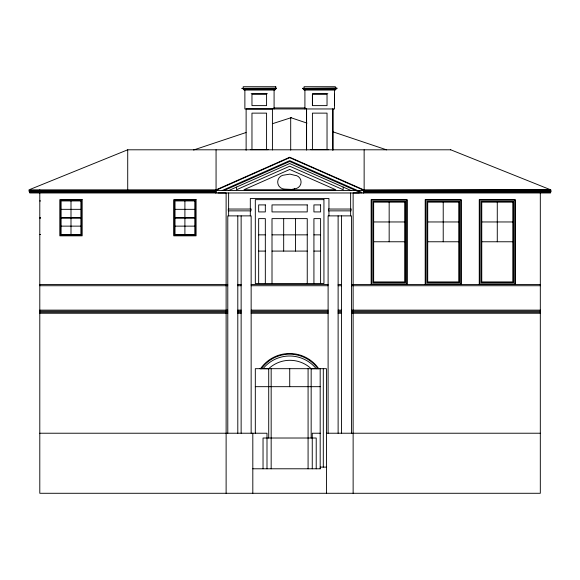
<?xml version="1.0" encoding="UTF-8"?>
<svg xmlns="http://www.w3.org/2000/svg" width="580" height="580" viewBox="0 0 580 580"><rect width="100%" height="100%" fill="white"/><g stroke="black" fill="none" stroke-linecap="round" stroke-linejoin="round"><path stroke-width="0.87" d="M312.417 105.618L312.417 94.221L327.033 94.221L327.033 105.618L312.417 105.618L312.417 94.221M332.876 149.908L332.876 108.975M334.544 105.625L334.544 94.221M306.581 149.799L306.581 108.96L306.581 149.981M222.256 190.472L289.717 160.624L361.383 192.183M224.206 190.472L289.717 161.487L361.231 192.973M228.868 190.472L289.724 163.524L350.922 190.472M363.356 190.472L363.769 189.849L289.703 157.238L215.637 190.03L215.644 190.472L289.703 157.673L363.769 190.283L363.769 192.973M450.74 149.799L127.716 149.799L29 189.841L216.064 189.841L216.064 149.799M193.546 150.017L246.043 132.516M272.644 123.649L291.327 117.631M363.145 190.472L550.739 189.841L450.537 149.72M217.884 192.973L226.12 192.959L226.12 493.283M251.191 93.692L267.351 93.692M312.548 93.692L327.801 93.692M273.854 107.938L305.145 107.938M250.299 149.647L268.25 149.647M310.75 149.647L328.7 149.647M361.964 189.841L550.739 189.841L539.878 189.849M216.108 191.306L29 191.306L29 190.472L551 190.472L551 191.306L363.399 191.306L363.399 192.139L550.79 192.139L550.79 191.306M363.399 191.936L363.145 192.973M39.795 200.941L40.629 200.941M61.11 209.337L80.881 209.337M175.022 209.337L194.793 209.337M39.795 217.739L40.629 217.739M61.11 217.739L80.881 217.739M175.022 217.739L194.793 217.739M39.795 218.065L40.629 218.065M61.11 218.065L80.881 218.065M175.022 218.065L194.793 218.065M373.65 221.959L404.688 221.959M427.707 221.959L458.744 221.959M481.762 221.959L512.8 221.959M61.11 226.135L80.881 226.135M175.022 226.135L194.793 226.135M39.795 234.53L40.629 234.53M258.658 234.856L265.328 234.856M272.005 234.856L307.248 234.856M313.925 234.856L320.595 234.856M373.65 241.766L404.688 241.766M427.707 241.766L458.744 241.766M481.762 241.766L512.8 241.766M258.658 251.082L265.328 251.082M272.005 251.082L307.248 251.082M313.925 251.082L320.595 251.082M39.795 284.432L227.788 284.432M237.8 284.432L241.135 284.432M251.147 284.432L328.106 284.432M338.118 284.432L341.453 284.432M351.465 284.432L540.313 284.432M39.795 285.73L227.788 285.73M237.8 285.73L241.135 285.73M251.147 285.73L328.106 285.73M338.118 285.73L341.453 285.73M351.465 285.73L540.313 285.73M39.795 310.126L227.788 310.126M237.8 310.126L241.135 310.126M251.147 310.126L328.106 310.126M338.118 310.126L341.453 310.126M351.465 310.126L540.313 310.126M39.795 311.185L227.788 311.185M237.8 311.17L241.135 311.17M251.147 311.17L328.106 311.17M338.118 311.17L341.453 311.17M351.465 311.17L540.313 311.17M39.795 312.214L227.788 312.214M237.8 312.214L241.135 312.214M251.147 312.214L328.106 312.214M338.118 312.214L341.453 312.214M351.465 312.214L540.313 312.214M39.795 313.251L227.788 313.251M237.8 313.251L241.135 313.251M251.147 313.251L328.106 313.251M338.118 313.251L341.453 313.251M351.465 313.251L540.313 313.251M268.714 368.779L259.905 368.677M311.163 368.779L319.45 368.677M255.316 386.679L320.414 386.679M39.795 433.224L266.996 433.224L266.996 468.785M320.341 433.224L312.257 433.224L312.257 468.785M326.438 433.224L540.313 433.224M320.182 467.117L326.438 467.117M252.815 468.785L320.232 468.785M272.419 108.982L246.123 108.953L246.123 150.3M359.39 192.973L353.133 192.966L353.133 493.283M306.972 123.098L290.696 117.631L290.696 150.147M332.666 131.732L386.628 149.857M550.529 192.139L550.529 192.973L29.783 192.973L29.783 192.139M540.313 189.841L540.313 190.472M540.313 192.973L540.313 493.283L39.795 493.283L39.795 193.183M515.301 284.432L515.301 199.643L479.261 199.643L479.261 284.432M497.277 202.144L497.277 241.766M461.245 284.432L461.245 199.643L425.205 199.643L425.205 284.432M443.221 202.144L443.221 241.766M407.189 284.432L407.189 199.643L371.149 199.643L371.149 284.432M389.165 202.144L389.165 241.766M364.138 149.799L364.138 189.841M351.465 433.224L351.465 215.876L328.106 215.876L328.106 433.224M350.632 192.973L350.632 209.039M350.632 210.866L350.632 215.876M343.193 187.064L343.193 189.74L289.724 166.199L236.553 189.74L236.553 187.064M341.453 215.876L341.453 433.224M338.118 215.876L338.118 433.224M336.212 88.225L336.212 89.219L303.246 89.219L303.246 88.225M335.378 88.225L335.378 86.717L304.079 86.717L304.079 88.225M335.378 89.219L335.378 90.052L304.079 90.052L304.079 89.219M334.544 89.219L334.544 108.96L244.876 108.953L244.876 89.219M332.876 108.96L332.876 150.307M328.94 209.039L328.94 198.512L250.313 198.512L250.313 209.039M328.94 210.866L328.94 215.876M327.033 149.647L327.033 113.129L312.417 113.129L312.417 149.647M326.438 493.283L326.438 368.677L255.316 368.677L255.316 433.224M323.306 368.677L323.306 467.117M320.595 283.54L320.595 218.624L313.925 218.624L313.925 283.54M320.182 368.677L320.182 468.785M318.717 368.779L318.717 368.677A35.481 35.481 0 0 0 260.529 368.677L260.529 368.779M317.883 368.779L317.883 368.677A34.8 34.8 0 0 0 261.37 368.677L261.37 368.779M316.216 368.779L316.216 368.677A34.242 34.242 0 0 0 263.037 368.677M316.216 468.785L316.216 438.016L263.037 438.016L263.037 468.785M311.163 438.016L311.163 368.677A31.088 31.088 0 0 0 268.714 368.677L268.714 438.016M308.082 368.677L308.082 468.785M307.248 283.54L307.248 218.624L272.005 218.624L272.005 283.54M304.913 89.219L304.913 108.96M295.466 218.624L295.466 251.082M289.724 368.677L289.724 386.679M283.678 218.624L283.678 251.082M274.92 89.219L274.92 90.052L244.042 90.052L244.042 89.219M274.086 89.219L274.086 108.953M272.419 108.953L272.419 149.981M271.164 368.677L271.164 468.785M266.582 149.647L266.582 113.129L251.966 113.129L251.966 149.647M265.328 283.54L265.328 218.624L258.658 218.624L258.658 283.54M252.815 433.224L252.815 493.283M251.147 433.224L251.147 215.876L227.788 215.876L227.788 433.224M250.313 210.866L250.313 215.876M241.135 215.876L241.135 433.224M237.8 215.876L237.8 433.224M228.621 192.973L228.621 209.039M228.621 210.866L228.621 215.876M216.108 192.973L216.108 192.139L29.471 192.139L29.471 191.306M215.905 191.306L215.905 192.139M215.644 189.841L215.644 192.973M184.904 200.941L184.904 217.739M184.904 218.065L184.904 234.53M127.716 149.799L127.716 189.841M70.999 200.941L70.999 217.739M70.999 218.065L70.999 234.53M39.795 189.841L39.795 190.472M289.724 169.469L243.933 189.74L335.769 189.74L289.724 169.469M294.502 188.826L291.755 189.442L284.722 189.109A7.069 7.069 0 0 1 277.682 182.04A7.069 7.069 0 0 1 284.722 174.971L289.964 174.116L294.502 175.254A6.786 6.786 0 0 1 301.078 182.04A6.786 6.786 0 0 1 294.502 188.826M275.754 86.717L243.208 86.717L243.208 89.219L275.754 89.219L275.754 86.717M337.045 88.225L302.412 88.385L337.045 88.225M276.587 88.298L241.954 88.385L276.587 88.298M266.582 94.221L251.966 94.221L251.966 105.618L266.582 105.618L266.582 94.221M82.179 199.643L59.812 199.643L59.812 235.828L82.179 235.828L82.179 199.643M196.091 199.643L173.725 199.643L173.725 235.828L196.091 235.828L196.091 199.643M323.937 199.643L255.316 199.643L255.316 283.54L323.937 283.54L323.937 199.643M406.768 200.056L371.57 200.056L371.57 284.012L406.768 284.012L406.768 200.056M460.825 200.056L425.626 200.056L425.626 284.012L460.825 284.012L460.825 200.056M514.88 200.056L479.682 200.056L479.682 284.012L514.88 284.012L514.88 200.056M81.57 200.252L60.422 200.252L60.422 235.219L81.57 235.219L81.57 200.252M195.482 200.252L174.333 200.252L174.333 235.219L195.482 235.219L195.482 200.252M80.881 200.941L61.11 200.941L61.11 234.53L80.881 234.53L80.881 200.941M194.793 200.941L175.022 200.941L175.022 234.53L194.793 234.53L194.793 200.941M405.522 201.304L372.817 201.304L372.817 282.764L405.522 282.764L405.522 201.304M459.577 201.311L426.873 201.311L426.873 282.757L459.577 282.757L459.577 201.311M513.634 201.311L480.929 201.311L480.929 282.757L513.634 282.757L513.634 201.311M404.688 202.144L373.65 202.144L373.65 281.923L404.688 281.923L404.688 202.144M458.744 202.144L427.707 202.144L427.707 281.923L458.744 281.923L458.744 202.144M512.8 202.144L481.762 202.144L481.762 281.923L512.8 281.923L512.8 202.144M265.328 204.907L258.658 204.907L258.658 211.925L265.328 211.925L265.328 204.907M307.248 204.907L272.005 204.907L272.005 211.925L307.248 211.925L307.248 204.907M320.595 204.907L313.925 204.907L313.925 211.925L320.595 211.925L320.595 204.907M250.988 209.039L228.31 209.039L228.31 210.866L250.988 210.866L250.988 209.039M351.045 209.039L328.418 209.039L328.418 210.866L351.045 210.866L351.045 209.039"/></g></svg>
